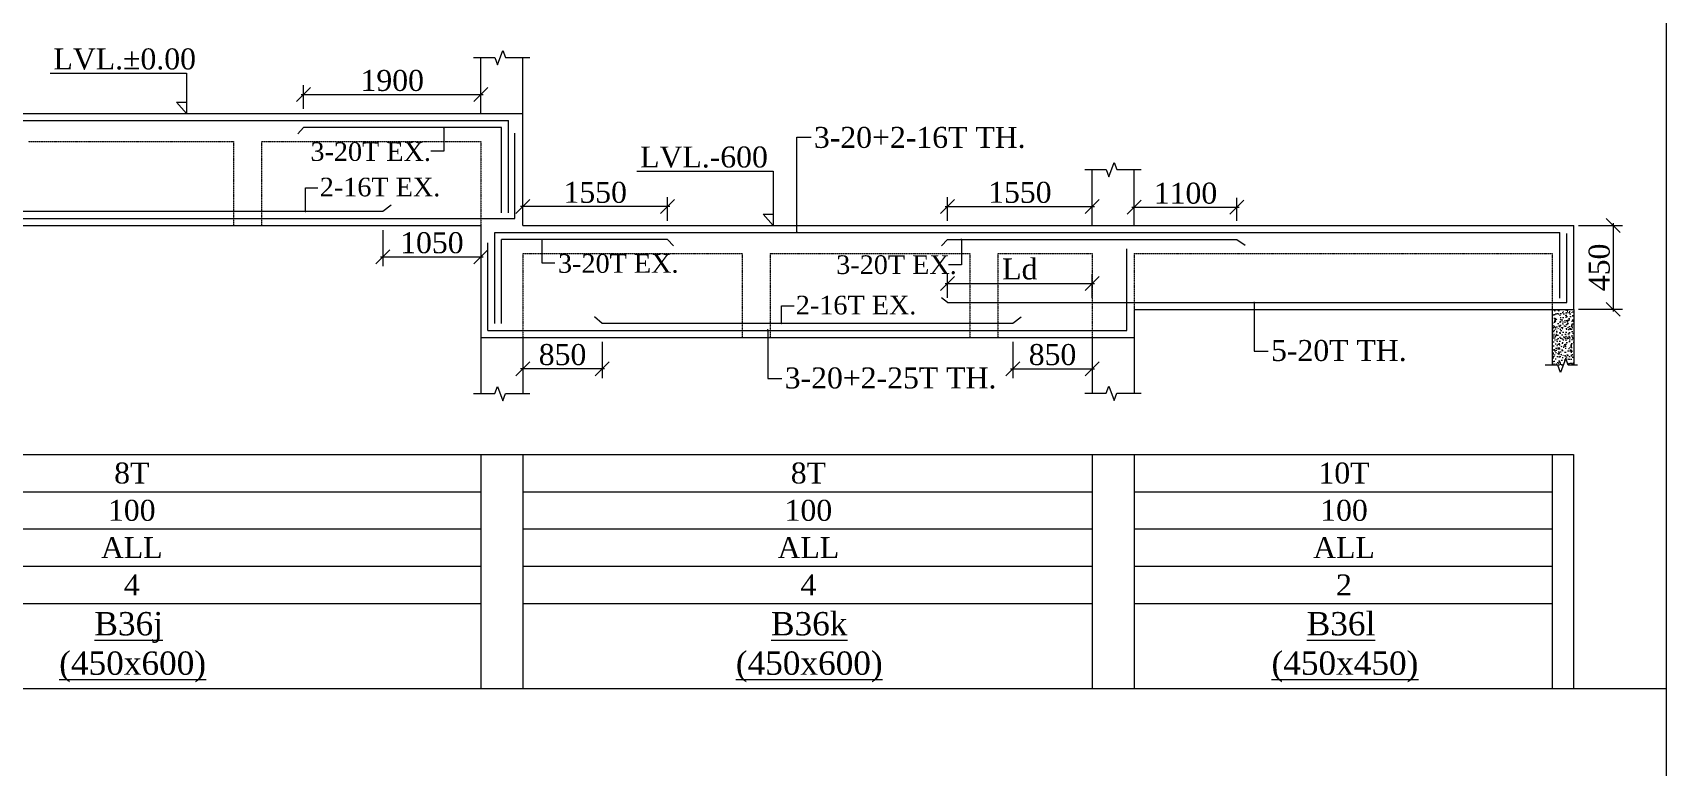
# Model space of a CAD drawing. Header units: millimetres. Extents: x 9781889 to 10654170, y -7832723 to -7608561.
# Drawn here: x 10120619 to 10138124, y -7787671 to -7779803 of the extents above; entities that cross this region are included whole.
import ezdxf
from ezdxf.enums import TextEntityAlignment as Align

# ---------------------------------------------------------------- set-up
doc = ezdxf.new("R2010")
doc.units = ezdxf.units.MM
doc.header["$LTSCALE"] = 10
doc.header["$PDMODE"] = 3
doc.linetypes.add('HIDDEN', pattern=[0.375, 0.25, -0.125])
for name, color, linetype, lineweight in [('LVL', 3, 'Continuous', 0), ('S-CUT OUT LINE', 9, 'Continuous', 0), ('S-DIM L.S.', 7, 'Continuous', 0), ('S-HATCH', 8, 'Continuous', 0), ('S-L.S.SECTION', 5, 'Continuous', 0), ('S-L.S.SLAB LINE', 252, 'HIDDEN', 0), ('S-L.S.STEEL', 1, 'Continuous', 9), ('S-SECTION MARK', 7, 'Continuous', 0), ('S-SHEET', 251, 'Continuous', 0), ('S-TEXT', 7, 'Continuous', 0), ('S-TEXT L.S. BEAM NO.', 30, 'Continuous', 0), ('S-TEXT. L.S.', 7, 'Continuous', 0)]:
    doc.layers.add(name, color=color, linetype=linetype, lineweight=lineweight)
doc.styles.add('135', font='arial.ttf', dxfattribs={"width": 0.8, "height": 135})
doc.styles.get("Standard").update_dxf_attribs({"font": 'arial.ttf'})
doc.styles.add('TEXT', font='times.ttf')
doc.dimstyles.new('75', dxfattribs={"dimtxt": 135, "dimasz": 90, "dimexe": 0.1, "dimexo": 0.03, "dimgap": 0.09, "dimtad": 1, "dimdec": 0, "dimzin": 0, "dimdsep": 46, "dimtxsty": '135', "dimblk": 'ARCHTICK', "dimcen": 0.09, "dimclrd": 256, "dimclre": 256, "dimclrt": 256, "dimadec": 0, "dimazin": 0, "dimtfac": 1, "dimtdec": 0, "dimtofl": 0, "dimtmove": 1, "dimatfit": 3, "dimldrblk": 'DOTSMALL', "dimfxl": 1, "dimtolj": 1, "dimtzin": 0, "dimlwd": -1, "dimlwe": -1, "dimarcsym": 0})
doc.dimstyles.new('SETU_1', dxfattribs={"dimtxt": 200, "dimasz": 150, "dimexe": 100, "dimexo": 50, "dimgap": 35, "dimtad": 1, "dimdec": 0, "dimzin": 0, "dimdsep": 46, "dimtxsty": 'Standard', "dimblk": 'OBLIQUE', "dimcen": 150, "dimdle": 25, "dimclrd": 256, "dimclre": 7, "dimclrt": 256, "dimadec": 0, "dimazin": 0, "dimtfac": 1, "dimtdec": 0, "dimtofl": 0, "dimtmove": 1, "dimatfit": 3, "dimfxl": 1, "dimtolj": 1, "dimtzin": 0, "dimlwd": -1, "dimlwe": 5, "dimarcsym": 1})

# ---------------------------------------------------------------- blocks, each defined once
blk = doc.blocks.new('_Oblique')
at = {"color": 0, "linetype": 'ByBlock', "lineweight": -2}
blk.add_line((-0.5, -0.5), (0.5, 0.5), dxfattribs=at)
blk = doc.blocks.new('*D436')
at = {"layer": 'Defpoints', "color": 0, "transparency": 16777216}
for p in [(10125422, -7780467), (10123522, -7780670, 0), (10125422, -7780670, 0)]:
    blk.add_point(p, dxfattribs=at)
at = {"layer": 'S-DIM L.S.', "color": 7, "lineweight": 5, "transparency": 16777216}
for p, q in [((10123522, -7780620), (10123522, -7780367)), ((10125422, -7780620), (10125422, -7780367))]:
    blk.add_line(p, q, dxfattribs=at)
at = {"layer": 'S-DIM L.S.', "transparency": 16777216}
blk.add_line((10123497, -7780467), (10125447, -7780467), dxfattribs=at)
at = {"layer": 'S-DIM L.S.', "transparency": 16777216, "xscale": 150, "yscale": 150, "zscale": 150, "rotation": 180}
blk.add_blockref('_Oblique', (10123522, -7780467), dxfattribs=at)
at = {"layer": 'S-DIM L.S.', "transparency": 16777216, "xscale": 150, "yscale": 150, "zscale": 150}
blk.add_blockref('_Oblique', (10125422, -7780467), dxfattribs=at)
at = {"layer": 'S-DIM L.S.', "transparency": 16777216, "insert": (10124472, -7780317), "char_height": 225, "attachment_point": 5, "style": 'TEXT'}
blk.add_mtext('\\A1;1900', dxfattribs=at)
blk = doc.blocks.new('*D437')
at = {"layer": 'Defpoints', "color": 0, "transparency": 16777216}
for p in [(10125872, -7781667), (10125872, -7781870, 0), (10127422, -7781870, 0)]:
    blk.add_point(p, dxfattribs=at)
at = {"layer": 'S-DIM L.S.', "transparency": 16777216}
blk.add_line((10127447, -7781667), (10125847, -7781667), dxfattribs=at)
at = {"layer": 'S-DIM L.S.', "color": 7, "lineweight": 5, "transparency": 16777216}
for p, q in [((10125872, -7781820), (10125872, -7781567)), ((10127422, -7781820), (10127422, -7781567))]:
    blk.add_line(p, q, dxfattribs=at)
at = {"layer": 'S-DIM L.S.', "transparency": 16777216, "xscale": 150, "yscale": 150, "zscale": 150, "rotation": 180}
blk.add_blockref('_Oblique', (10125872, -7781667), dxfattribs=at)
at = {"layer": 'S-DIM L.S.', "transparency": 16777216, "xscale": 150, "yscale": 150, "zscale": 150}
blk.add_blockref('_Oblique', (10127422, -7781667), dxfattribs=at)
at = {"layer": 'S-DIM L.S.', "transparency": 16777216, "insert": (10126647, -7781517), "char_height": 225, "attachment_point": 5, "style": 'TEXT'}
blk.add_mtext('\\A1;1550', dxfattribs=at)
blk = doc.blocks.new('*D438')
at = {"layer": 'Defpoints', "color": 0, "transparency": 16777216}
for p in [(10131972, -7781667), (10130422, -7781870, 0), (10131972, -7781870, 0)]:
    blk.add_point(p, dxfattribs=at)
at = {"layer": 'S-DIM L.S.', "transparency": 16777216}
blk.add_line((10130397, -7781667), (10131997, -7781667), dxfattribs=at)
at = {"layer": 'S-DIM L.S.', "color": 7, "lineweight": 5, "transparency": 16777216}
for p, q in [((10130422, -7781820), (10130422, -7781567)), ((10131972, -7781820), (10131972, -7781567))]:
    blk.add_line(p, q, dxfattribs=at)
at = {"layer": 'S-DIM L.S.', "transparency": 16777216, "xscale": 150, "yscale": 150, "zscale": 150, "rotation": 180}
blk.add_blockref('_Oblique', (10130422, -7781667), dxfattribs=at)
at = {"layer": 'S-DIM L.S.', "transparency": 16777216, "xscale": 150, "yscale": 150, "zscale": 150}
blk.add_blockref('_Oblique', (10131972, -7781667), dxfattribs=at)
at = {"layer": 'S-DIM L.S.', "transparency": 16777216, "insert": (10131197, -7781517), "char_height": 225, "attachment_point": 5, "style": 'TEXT'}
blk.add_mtext('\\A1;1550', dxfattribs=at)
blk = doc.blocks.new('*D446')
at = {"layer": 'Defpoints', "color": 0, "transparency": 16777216}
for p in [(10124372, -7781870, 0), (10125422, -7781870, 0), (10125422, -7782207)]:
    blk.add_point(p, dxfattribs=at)
at = {"layer": 'S-DIM L.S.', "color": 7, "lineweight": 5, "transparency": 16777216}
for p, q in [((10124372, -7781920), (10124372, -7782307)), ((10125422, -7781920), (10125422, -7782307))]:
    blk.add_line(p, q, dxfattribs=at)
at = {"layer": 'S-DIM L.S.', "transparency": 16777216}
blk.add_line((10124347, -7782207), (10125447, -7782207), dxfattribs=at)
at = {"layer": 'S-DIM L.S.', "transparency": 16777216, "xscale": 150, "yscale": 150, "zscale": 150, "rotation": 180}
blk.add_blockref('_Oblique', (10124372, -7782207), dxfattribs=at)
at = {"layer": 'S-DIM L.S.', "transparency": 16777216, "xscale": 150, "yscale": 150, "zscale": 150}
blk.add_blockref('_Oblique', (10125422, -7782207), dxfattribs=at)
at = {"layer": 'S-DIM L.S.', "transparency": 16777216, "insert": (10124897, -7782057), "char_height": 225, "attachment_point": 5, "style": 'TEXT'}
blk.add_mtext('\\A1;1050', dxfattribs=at)
blk = doc.blocks.new('_ArchTick')
at = {"color": 0, "linetype": 'ByBlock', "const_width": 0.15}
blk.add_lwpolyline([(-0.5, -0.5), (0.5, 0.5)], dxfattribs=at)
blk = doc.blocks.new('*D449')
at = {"layer": 'Defpoints', "color": 0, "transparency": 16777216}
for p in [(10131122, -7783070, 0), (10131972, -7783070, 0), (10131972, -7783407)]:
    blk.add_point(p, dxfattribs=at)
at = {"layer": 'S-DIM L.S.', "color": 7, "lineweight": 5, "transparency": 16777216}
for p, q in [((10131122, -7783120), (10131122, -7783507)), ((10131972, -7783120), (10131972, -7783507))]:
    blk.add_line(p, q, dxfattribs=at)
at = {"layer": 'S-DIM L.S.', "transparency": 16777216}
blk.add_line((10131097, -7783407), (10131997, -7783407), dxfattribs=at)
at = {"layer": 'S-DIM L.S.', "transparency": 16777216, "xscale": 150, "yscale": 150, "zscale": 150, "rotation": 180}
blk.add_blockref('_Oblique', (10131122, -7783407), dxfattribs=at)
at = {"layer": 'S-DIM L.S.', "transparency": 16777216, "xscale": 150, "yscale": 150, "zscale": 150}
blk.add_blockref('_Oblique', (10131972, -7783407), dxfattribs=at)
at = {"layer": 'S-DIM L.S.', "transparency": 16777216, "insert": (10131547, -7783257), "char_height": 225, "attachment_point": 5, "style": 'TEXT'}
blk.add_mtext('\\A1;850', dxfattribs=at)
blk = doc.blocks.new('*D450')
at = {"layer": 'Defpoints', "color": 0, "transparency": 16777216}
for p in [(10125872, -7783070, 0), (10126722, -7783070, 0), (10125872, -7783407)]:
    blk.add_point(p, dxfattribs=at)
at = {"layer": 'S-DIM L.S.', "color": 7, "lineweight": 5, "transparency": 16777216}
for p, q in [((10125872, -7783120), (10125872, -7783507)), ((10126722, -7783120), (10126722, -7783507))]:
    blk.add_line(p, q, dxfattribs=at)
at = {"layer": 'S-DIM L.S.', "transparency": 16777216}
blk.add_line((10126747, -7783407), (10125847, -7783407), dxfattribs=at)
at = {"layer": 'S-DIM L.S.', "transparency": 16777216, "xscale": 150, "yscale": 150, "zscale": 150, "rotation": 180}
blk.add_blockref('_Oblique', (10125872, -7783407), dxfattribs=at)
at = {"layer": 'S-DIM L.S.', "transparency": 16777216, "xscale": 150, "yscale": 150, "zscale": 150}
blk.add_blockref('_Oblique', (10126722, -7783407), dxfattribs=at)
at = {"layer": 'S-DIM L.S.', "transparency": 16777216, "insert": (10126297, -7783257), "char_height": 225, "attachment_point": 5, "style": 'TEXT'}
blk.add_mtext('\\A1;850', dxfattribs=at)
blk = doc.blocks.new('*D1308')
at = {"layer": 'Defpoints', "color": 0, "transparency": 16777216}
for p in [(10137132, -7781870), (10137132, -7782770), (10137555, -7782770)]:
    blk.add_point(p, dxfattribs=at)
at = {"layer": 'S-DIM L.S.', "transparency": 16777216}
blk.add_line((10137555, -7781845), (10137555, -7782795), dxfattribs=at)
at = {"layer": 'S-DIM L.S.', "color": 7, "lineweight": 5, "transparency": 16777216}
for p, q in [((10137182, -7781870), (10137655, -7781870)), ((10137182, -7782770), (10137655, -7782770))]:
    blk.add_line(p, q, dxfattribs=at)
at = {"layer": 'S-DIM L.S.', "transparency": 16777216, "xscale": 150, "yscale": 150, "zscale": 150}
for p, rotation in [((10137555, -7781870), 90), ((10137555, -7782770), 270)]:
    blk.add_blockref('_Oblique', p, dxfattribs=dict(at, rotation=rotation))
at = {"layer": 'S-DIM L.S.', "transparency": 16777216, "insert": (10137406, -7782320), "char_height": 225, "attachment_point": 5, "rotation": 90, "style": 'TEXT'}
blk.add_mtext('\\A1;450', dxfattribs=at)
blk = doc.blocks.new('*D1309')
at = {"layer": 'Defpoints', "color": 0, "transparency": 16777216}
for p in [(10133522, -7781675), (10132422, -7781870, 0), (10133522, -7781870, 0)]:
    blk.add_point(p, dxfattribs=at)
at = {"layer": 'S-DIM L.S.', "color": 7, "lineweight": 5, "transparency": 16777216}
for p, q in [((10132422, -7781820), (10132422, -7781575)), ((10133522, -7781820), (10133522, -7781575))]:
    blk.add_line(p, q, dxfattribs=at)
at = {"layer": 'S-DIM L.S.', "transparency": 16777216}
blk.add_line((10132397, -7781675), (10133547, -7781675), dxfattribs=at)
at = {"layer": 'S-DIM L.S.', "transparency": 16777216, "xscale": 150, "yscale": 150, "zscale": 150, "rotation": 180}
blk.add_blockref('_Oblique', (10132422, -7781675), dxfattribs=at)
at = {"layer": 'S-DIM L.S.', "transparency": 16777216, "xscale": 150, "yscale": 150, "zscale": 150}
blk.add_blockref('_Oblique', (10133522, -7781675), dxfattribs=at)
at = {"layer": 'S-DIM L.S.', "transparency": 16777216, "insert": (10132972, -7781526), "char_height": 225, "attachment_point": 5, "style": 'TEXT'}
blk.add_mtext('\\A1;1100', dxfattribs=at)
blk = doc.blocks.new('*D1336')
at = {"layer": 'Defpoints', "color": 0, "transparency": 16777216}
for p in [(10131972, -7782492), (10130422, -7782695, 0), (10131972, -7782695, 0)]:
    blk.add_point(p, dxfattribs=at)
at = {"layer": 'S-DIM L.S.', "transparency": 16777216}
blk.add_line((10130397, -7782492), (10131997, -7782492), dxfattribs=at)
at = {"layer": 'S-DIM L.S.', "color": 7, "lineweight": 5, "transparency": 16777216}
for p, q in [((10130422, -7782645), (10130422, -7782392)), ((10131972, -7782645), (10131972, -7782392))]:
    blk.add_line(p, q, dxfattribs=at)
at = {"layer": 'S-DIM L.S.', "transparency": 16777216, "xscale": 150, "yscale": 150, "zscale": 150, "rotation": 180}
blk.add_blockref('_Oblique', (10130422, -7782492), dxfattribs=at)
at = {"layer": 'S-DIM L.S.', "transparency": 16777216, "xscale": 150, "yscale": 150, "zscale": 150}
blk.add_blockref('_Oblique', (10131972, -7782492), dxfattribs=at)
at = {"layer": 'S-DIM L.S.', "transparency": 16777216, "insert": (10131197, -7782339), "char_height": 225, "attachment_point": 5, "style": 'TEXT'}
blk.add_mtext('\\A1;Ld', dxfattribs=at)

msp = doc.modelspace()

# ---------------------------------------------------------------- hatches: boundary and pattern name
at = {"layer": 'S-HATCH'}
h = msp.add_hatch(dxfattribs=at)
h.set_pattern_fill('AR-CONC', color=256, scale=0.5)
h.set_pattern_definition([(50, (342739.37, -54153.36), (91.0923345, -7.96954277), [9.525, -104.775]), (355, (342739.37, -54153.36), (-17.6217107, 95.5284226), [7.62, -83.8202921]), (100.4514447, (342746.96, -54154.03), (73.47062355, 87.55887596), [8.0950044, -89.0451223]), (46.1842, (342739.37, -54127.96), (135.5395204, -21.021164), [14.2875, -157.1625]), (96.6355576, (342750.66, -54129.72), (118.702067, 123.7130623), [12.1425116, -133.5678041]), (351.1841512, (342739.37, -54127.96), (118.702067, 123.7130623), [11.4299835, -125.729866]), (21, (342752.07, -54134.31), (75.80719563, -51.1325991), [9.525, -104.775]), (326, (342752.07, -54134.31), (30.9010142, 92.09398306), [7.62, -83.82]), (71.451445, (342758.38, -54138.575), (106.70820964, 40.96138444), [8.0950044, -89.0449688]), (37.5, (342739.367, -54153.364), (1.544301625, 42.27751944), [0, -82.804, 0, -85.09, 0, -84.1375]), (7.5, (342739.367, -54153.364), (33.40983126, 50.09028741), [0, -48.514, 0, -80.899, 0, -32.0675]), (327.5, (342711.046, -54153.364), (67.79529758, -2.864372), [0, -31.75, 0, -99.06, 0, -131.445]), (317.5, (342698.346, -54153.364), (74.0645907, 12.71324552), [0, -41.275, 0, -65.786, 0, -93.345])])
h.paths.add_polyline_path([(10136902.2, -7783370.5), (10137018, -7783370.5), (10137045.9, -7783293.6), (10137073.9, -7783370.5), (10137132.2, -7783370.5), (10137132.2, -7782770.5), (10136902.2, -7782770.5)])

# ---------------------------------------------------------------- linework, layer by layer
at = {"layer": 'LVL', "linetype": 'Continuous', "elevation": 0}
for points in [[(10120806.2, -7780235.5), (10122267.4, -7780235.5), (10122267.4, -7780670.5), (10122159.3, -7780548.4), (10122267.4, -7780548.4)], [(10127092.4, -7781287.2), (10128553.6, -7781287.2), (10128553.6, -7781870.5), (10128445.5, -7781748.4), (10128553.6, -7781748.4)]]:
    msp.add_lwpolyline(points, dxfattribs=at)
at = {"layer": 'S-CUT OUT LINE', "color": 5, "elevation": 0}
for points in [[(10125343.9, -7780070.5), (10125572.5, -7780070.5), (10125600.5, -7780147.3), (10125656.4, -7779993.6), (10125684.4, -7780070.5), (10125947.2, -7780070.5)], [(10131893.9, -7781270.5), (10132122.5, -7781270.5), (10132150.5, -7781347.3), (10132206.4, -7781193.6), (10132234.4, -7781270.5), (10132497.2, -7781270.5)], [(10125343.9, -7783674.3), (10125572.5, -7783674.3), (10125600.5, -7783597.5), (10125656.4, -7783751.1), (10125684.4, -7783674.3), (10125947.2, -7783674.3)], [(10131893.9, -7783670.5), (10132122.5, -7783670.5), (10132150.5, -7783593.6), (10132206.4, -7783747.3), (10132234.4, -7783670.5), (10132497.2, -7783670.5)]]:
    msp.add_lwpolyline(points, dxfattribs=at)
at = {"layer": 'S-CUT OUT LINE', "color": 1, "elevation": 0}
msp.add_lwpolyline([(10137171.6, -7783370.5), (10137073.9, -7783370.5), (10137045.9, -7783293.6), (10136990, -7783447.3), (10136962, -7783370.5), (10136827.2, -7783370.5)], dxfattribs=at)
at = {"layer": 'S-L.S.SECTION'}
for p, q in [((10125422.2, -7780670.5, 0), (10125422.2, -7780070.5, 0)), ((10125872.2, -7781870.5, 0), (10125872.2, -7780070.5, 0)), ((10089071.9, -7780670.5, 0), (10125872.2, -7780670.5, 0)), ((10131972.2, -7781870.5, 0), (10131972.2, -7781270.5, 0)), ((10132422.2, -7781870.5, 0), (10132422.2, -7781270.5, 0)), ((10089071.9, -7781870.5, 0), (10125422.1, -7781870.5, 0)), ((10125422.2, -7781870.5, 0), (10125422.2, -7783674.3, 0)), ((10125872.1, -7781870.5, 0), (10137132.2, -7781870.5, 0)), ((10137132.2, -7782770.5, 0), (10137132.2, -7781870.5, 0)), ((10137132.2, -7782770.5, 0), (10137132.2, -7781870.5, 0)), ((10132422.2, -7782770.5, 0), (10132422.2, -7783670.5, 0)), ((10132422.2, -7782770.5, 0), (10137128.1, -7782770.5, 0)), ((10125422.2, -7783070.5, 0), (10132422.2, -7783070.5, 0)), ((10125872.2, -7783074.3, 0), (10125872.2, -7783674.3, 0)), ((10131972.2, -7783070.5, 0), (10131972.2, -7783670.5, 0))]:
    msp.add_line(p, q, dxfattribs=at)
at = {"layer": 'S-L.S.SECTION', "color": 1}
for p, q in [((10136902.2, -7782770.5, 0), (10136902.2, -7783370.5, 0)), ((10137132.2, -7782770.5, 0), (10137132.2, -7783370.5, 0))]:
    msp.add_line(p, q, dxfattribs=at)
at = {"layer": 'S-L.S.SLAB LINE', "ltscale": 0.3}
for p, q in [((10120572.1, -7780970.5, 0), (10122772.1, -7780970.5, 0)), ((10122772.1, -7780970.5, 0), (10122772.1, -7781870.5, 0)), ((10123072.1, -7780970.5, 0), (10125422.1, -7780970.5, 0)), ((10123072.1, -7780970.5, 0), (10123072.1, -7781870.5, 0)), ((10125422.1, -7780970.5, 0), (10125422.1, -7781870.5, 0)), ((10125872.1, -7782170.5, 0), (10128222.1, -7782170.5, 0)), ((10125872.1, -7782170.5, 0), (10125872.1, -7783070.5, 0)), ((10128222.1, -7782170.5, 0), (10128222.1, -7783070.5, 0)), ((10128522.1, -7782170.5, 0), (10130660.6, -7782170.5, 0)), ((10128522.1, -7782170.5, 0), (10128522.1, -7783070.5, 0)), ((10130660.6, -7782170.5, 0), (10130660.6, -7783070.5, 0)), ((10130960.6, -7782170.5, 0), (10131972.1, -7782170.5, 0)), ((10130960.6, -7782170.5, 0), (10130960.6, -7783070.5, 0)), ((10131972.1, -7782170.5, 0), (10131972.1, -7783070.5, 0)), ((10132422.2, -7782170.5, 0), (10136902.2, -7782170.5, 0)), ((10132422.2, -7782170.5, 0), (10132422.2, -7782770.5, 0)), ((10136902.2, -7782170.5, 0), (10136902.2, -7782770.5, 0)), ((10136902.2, -7782170.5, 0), (10136902.2, -7782770.5, 0)), ((10136902.2, -7782170.5, 0), (10136902.2, -7782770.5, 0))]:
    msp.add_line(p, q, dxfattribs=at)
at = {"layer": 'S-L.S.STEEL'}
for p, q in [((10125717.6, -7781735.8, 0), (10125717.6, -7780745.5, 0)), ((10125644.3, -7781735.8, 0), (10125644.3, -7780820.5, 0)), ((10125786.8, -7781795.5, 0), (10125786.8, -7780880.2, 0)), ((10089071.9, -7781795.5, 0), (10125786.8, -7781795.5, 0)), ((10125570, -7782923.5, 0), (10125570, -7781945.5, 0)), ((10125570, -7781945.5, 0), (10136982.2, -7781945.5, 0)), ((10125644, -7782923.5, 0), (10125644, -7782020.5, 0)), ((10127422.2, -7782020.5, 0), (10127485.4, -7782087.3, 0)), ((10130422.1, -7782020.5, 0), (10130358.9, -7782087.3, 0)), ((10130422.1, -7782020.5, 0), (10133522.2, -7782020.5, 0)), ((10133522.2, -7782020.5, 0), (10133610.2, -7782080.6)), ((10136982.2, -7782650.7, 0), (10136982.2, -7781945.5, 0)), ((10137057.2, -7782695.5, 0), (10137057.2, -7781956.7, 0)), ((10125496.1, -7782995.5, 0), (10125496.1, -7782057.5, 0)), ((10132341.5, -7782995.5, 0), (10132341.5, -7782120.5, 0)), ((10130422.1, -7782695.5, 0), (10130356.1, -7782647.6)), ((10130422.1, -7782695.5, 0), (10137057.2, -7782695.5, 0)), ((10125496.1, -7782995.5, 0), (10132341.5, -7782995.5, 0))]:
    msp.add_line(p, q, dxfattribs=at)
at = {"layer": 'S-L.S.STEEL', "elevation": 0}
for points in [[(10124461.5, -7781652.3), (10124372, -7781720.5), (10118972.3, -7781720.5), (10118890.3, -7781649.8)], [(10131211.5, -7782852.3), (10131122, -7782920.5), (10126722.3, -7782920.5), (10126640.3, -7782849.8)]]:
    msp.add_lwpolyline(points, dxfattribs=at)
at = {"layer": 'S-L.S.STEEL'}
for points in [[(10089071.9, -7780745.5, 0), (10125717.6, -7780745.5, 0)], [(10125644.3, -7780820.5, 0), (10123522.1, -7780820.5, 0), (10123458.9, -7780887.3, 0)], [(10127422.2, -7782020.5, 0), (10125644, -7782020.5, 0)]]:
    msp.add_polyline3d(points, dxfattribs=at)
at = {"layer": 'S-SHEET'}
for p, q in [((10089071.9, -7784325.6, 0), (10137128, -7784325.6, 0)), ((10125422.1, -7784325.6, 0), (10125422.1, -7786834.9, 0)), ((10125872.1, -7784325.6, 0), (10125872.1, -7786834.9, 0)), ((10131972.1, -7784325.6, 0), (10131972.1, -7786834.9, 0)), ((10132422.1, -7784325.6, 0), (10132422.1, -7786834.9, 0)), ((10136902.1, -7784325.6, 0), (10136902.1, -7786834.9, 0)), ((10137128, -7784325.6, 0), (10137128, -7786834.9, 0)), ((10117922.1, -7784725.6, 0), (10125422.1, -7784725.6, 0)), ((10125872.1, -7784725.6, 0), (10131972.1, -7784725.6, 0)), ((10132422.1, -7784725.6, 0), (10136902.1, -7784725.6, 0)), ((10117922.1, -7785125.6, 0), (10125422.1, -7785125.6, 0)), ((10125872.1, -7785125.6, 0), (10131972.1, -7785125.6, 0)), ((10132422.1, -7785125.6, 0), (10136902.1, -7785125.6, 0)), ((10117922.1, -7785525.6, 0), (10125422.1, -7785525.6, 0)), ((10125872.1, -7785525.6, 0), (10131972.1, -7785525.6, 0)), ((10132422.1, -7785525.6, 0), (10136902.1, -7785525.6, 0)), ((10117922.1, -7785925.6, 0), (10125422.1, -7785925.6, 0)), ((10125872.1, -7785925.6, 0), (10131972.1, -7785925.6, 0)), ((10132422.1, -7785925.6, 0), (10136902.1, -7785925.6, 0)), ((10086789.8, -7786834.9), (10138124, -7786834.9)), ((10089071.9, -7786834.9, 0), (10137128, -7786834.9, 0))]:
    msp.add_line(p, q, dxfattribs=at)
msp.add_lwpolyline([(10086789.8, -7760218.1), (10138124, -7760218.1), (10138124, -7801877.7), (10086789.8, -7801877.7)], close=True, dxfattribs=at)

# ---------------------------------------------------------------- texts
at = {"layer": 'LVL', "style": 'TEXT'}
for s, p in [('LVL.%%P0.00', (10120842.3, -7780197, 0)), ('LVL.-600', (10127128.4, -7781248.8, 0))]:
    msp.add_text(s, height=225, dxfattribs=at).set_placement(p)
at = {"layer": 'S-TEXT', "linetype": 'ByBlock', "style": 'TEXT'}
for s, p in [('8T', (10121681.3, -7784525.6, 0)), ('8T', (10128931.3, -7784525.6, 0)), ('10T', (10134670.2, -7784525.6, 0)), ('100', (10121681.3, -7784925.6, 0)), ('100', (10128931.3, -7784925.6, 0)), ('100', (10134670.2, -7784925.6, 0)), ('ALL', (10121681.3, -7785325.6, 0)), ('ALL', (10128931.3, -7785325.6, 0)), ('ALL', (10134670.2, -7785325.6, 0)), ('4', (10121681.3, -7785725.6, 0)), ('4', (10128931.3, -7785725.6, 0)), ('2', (10134670.2, -7785725.6, 0))]:
    msp.add_text(s, height=225, dxfattribs=at).set_placement(p, align=Align.MIDDLE_CENTER)
at = {"layer": 'S-TEXT L.S. BEAM NO.', "color": 140, "linetype": 'ByBlock', "style": 'TEXT'}
for s, p in [('%%UB36j', (10121281.4, -7786266.3, 0)), ('%%UB36k', (10128531.4, -7786266.3, 0)), ('%%U(450x600)', (10120903.9, -7786689.3, 0)), ('%%U(450x600)', (10128153.9, -7786689.3, 0))]:
    msp.add_text(s, height=250, dxfattribs=at).set_placement(p)
at = {"layer": 'S-TEXT L.S. BEAM NO.', "color": 145, "linetype": 'ByBlock', "style": 'TEXT'}
for s, p in [('%%UB36l', (10134271.4, -7786266.3, 0)), ('%%U(450x450)', (10133893.9, -7786689.3, 0))]:
    msp.add_text(s, height=250, dxfattribs=at).set_placement(p)
at = {"layer": 'S-TEXT. L.S.', "style": 'TEXT'}
for s, height, p in [('3-20+2-16T TH.', 225, (10128990.4, -7781038.5, 0)), ('3-20T EX.', 200, (10123595.1, -7781178, 0)), ('2-16T EX.', 200, (10123695.2, -7781558.5, 0)), ('3-20T EX.', 200, (10126248, -7782378, 0)), ('3-20T EX.', 200, (10129229.1, -7782391, 0)), ('2-16T EX.', 200, (10128795.9, -7782824.3, 0)), ('5-20T TH.', 225, (10133888.2, -7783324.1, 0)), ('3-20+2-25T TH.', 225, (10128677.3, -7783618.3, 0))]:
    msp.add_text(s, height=height, dxfattribs=at).set_placement(p)

# ---------------------------------------------------------------- dimensions: what is measured, and where the dimension line sits
at = {"layer": 'S-DIM L.S.'}
for base, p1, p2, picture, middle in [((10125422.1, -7780466.7, 0), (10123522.1, -7780670.5, 0), (10125422.1, -7780670.5, 0), '*D436', (10124472.1, -7780316.9, 0)), ((10131972.1, -7781666.7, 0), (10130422.1, -7781870.5, 0), (10131972.1, -7781870.5, 0), '*D438', (10131197.1, -7781517.2, 0)), ((10125422.1, -7782206.6, 0), (10124372, -7781870.5, 0), (10125422.1, -7781870.5, 0), '*D446', (10124897.1, -7782057.1, 0)), ((10131972.1, -7783406.6, 0), (10131122, -7783070.5, 0), (10131972.1, -7783070.5, 0), '*D449', (10131547.1, -7783257.1, 0))]:
    dim = msp.add_linear_dim(base=base, p1=p1, p2=p2, angle=180, dimstyle='SETU_1', override={"dimtxt": 225, "dimtxsty": 'TEXT'}, dxfattribs=at)
    dim.commit()
    dim.dimension.update_dxf_attribs({"geometry": picture, "text_midpoint": middle})
for base, p1, p2, picture, middle in [((10125872.2, -7781666.7, 0), (10127422.2, -7781870.5, 0), (10125872.2, -7781870.5, 0), '*D437', (10126647.2, -7781517.2, 0)), ((10133522.2, -7781675.2), (10132422.2, -7781870.5, 0), (10133522.2, -7781870.5, 0), '*D1309', (10132972.2, -7781525.8)), ((10125872.1, -7783406.6, 0), (10126722.3, -7783070.5, 0), (10125872.1, -7783070.5, 0), '*D450', (10126297.2, -7783257.1, 0))]:
    dim = msp.add_linear_dim(base=base, p1=p1, p2=p2, dimstyle='SETU_1', override={"dimtxt": 225, "dimtxsty": 'TEXT'}, dxfattribs=at)
    dim.commit()
    dim.dimension.update_dxf_attribs({"geometry": picture, "text_midpoint": middle})
at = {"layer": 'S-DIM L.S.', "color": 7}
dim = msp.add_linear_dim(base=(10137555.1, -7782770.5, 0), p1=(10137132.2, -7781870.5, 0), p2=(10137132.2, -7782770.5, 0), angle=90, dimstyle='SETU_1', override={"dimtxt": 225, "dimlfac": 0.5, "dimtxsty": 'TEXT'}, dxfattribs=at)
dim.commit()
dim.dimension.update_dxf_attribs({"geometry": '*D1308', "text_midpoint": (10137405.6, -7782320.5, 0)})
at = {"layer": 'S-DIM L.S.'}
dim = msp.add_linear_dim(base=(10131972.1, -7782491.7, 0), p1=(10130422.1, -7782695.5, 0), p2=(10131972.1, -7782695.5, 0), angle=180, text='Ld', dimstyle='SETU_1', override={"dimtxt": 225, "dimtxsty": 'TEXT'}, dxfattribs=at)
dim.commit()
dim.dimension.update_dxf_attribs({"geometry": '*D1336', "text_midpoint": (10131197.1, -7782339.1, 0)})

# ---------------------------------------------------------------- leaders
at = {"layer": 'S-SECTION MARK'}
for points in [[(10125023.2, -7780820.5, 0), (10125023.2, -7781072.8, 0), (10124883.9, -7781072.8, 0)], [(10128808.8, -7781945.5, 0), (10128808.8, -7780923.4, 0), (10128961.3, -7780923.4, 0)], [(10123541.3, -7781720.5, 0), (10123541.3, -7781468.2, 0), (10123676.6, -7781468.2, 0)], [(10126073.9, -7782020.5, 0), (10126073.9, -7782272.8, 0), (10126213.3, -7782272.8, 0)], [(10130570.1, -7782020.5, 0), (10130570.1, -7782293.6, 0), (10130430.8, -7782293.6, 0)], [(10133706.6, -7782697.4, 0), (10133706.6, -7783219.3, 0), (10133859.1, -7783219.3, 0)], [(10128642, -7782920.5, 0), (10128642, -7782733.9, 0), (10128777.3, -7782733.9, 0)], [(10128495.6, -7782991.6, 0), (10128495.6, -7783513.5, 0), (10128648.2, -7783513.5, 0)]]:
    msp.add_leader(points, dimstyle='75', override={"dimasz": 75}, dxfattribs=at)

doc.saveas('drawing.dxf')
